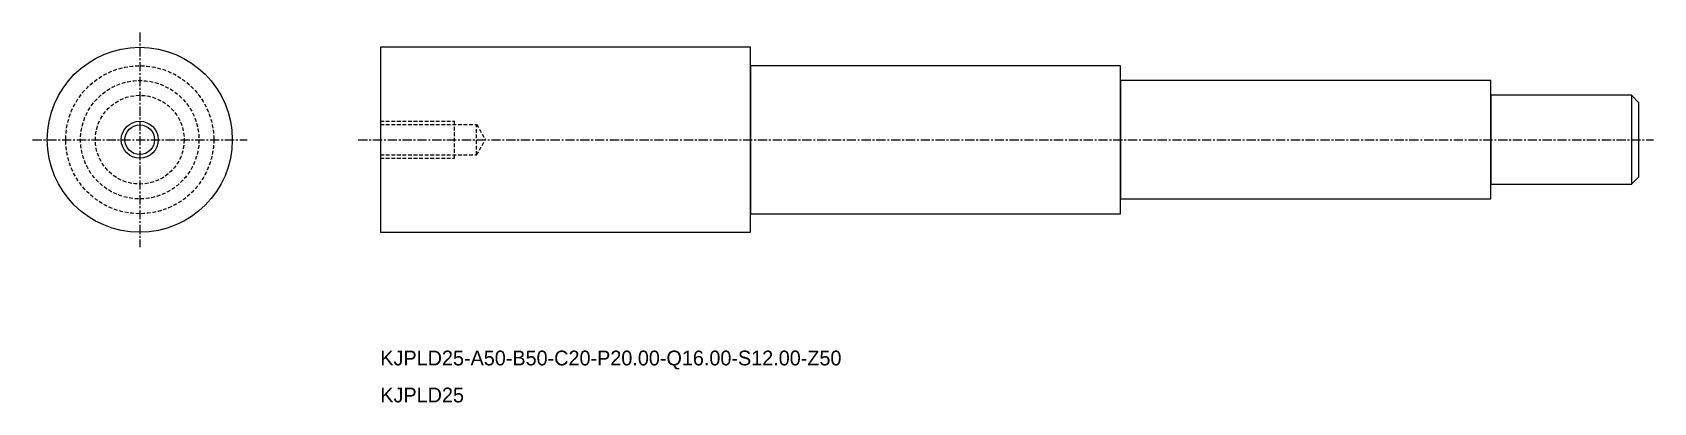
# Model space of a CAD drawing. Extents: x -2363 to -2144, y -945 to -895.
import ezdxf

# ---------------------------------------------------------------- set-up
doc = ezdxf.new("R2010")
doc.units = 0
doc.linetypes.add('CENTER', pattern=[2, 1.25, -0.25, 0.25, -0.25])
doc.linetypes.add('DASHED', pattern=[0.75, 0.5, -0.25])
doc.layers.get('0').update_dxf_attribs({"linetype": 'CONTINUOUS'})
doc.layers.add('CENTER', color=1, linetype='CENTER')

msp = doc.modelspace()

# ---------------------------------------------------------------- linework, layer by layer
at = {"color": 7, "linetype": 'CONTINUOUS'}
msp.add_line((-2147.43, -903.26), (-2147.43, -915.26), dxfattribs=at)
at = {"color": 3, "linetype": 'DASHED'}
for p, q in [((-2316.43, -906.76), (-2306.43, -906.76)), ((-2316.43, -907.19), (-2303.43, -907.19)), ((-2306.43, -911.76), (-2306.43, -906.76)), ((-2303.43, -911.32), (-2303.43, -907.19)), ((-2303.43, -907.19), (-2302.24, -909.26)), ((-2303.43, -911.32), (-2302.24, -909.26)), ((-2316.43, -911.32), (-2303.43, -911.32)), ((-2316.43, -911.76), (-2306.43, -911.76))]:
    msp.add_line(p, q, dxfattribs=at)
at = {"color": 7, "linetype": 'CONTINUOUS'}
for points in [[(-2316.43, -921.76), (-2266.43, -921.76), (-2266.43, -896.76), (-2316.43, -896.76)], [(-2266.43, -919.26), (-2216.43, -919.26), (-2216.43, -899.26), (-2266.43, -899.26)], [(-2216.43, -917.26), (-2166.43, -917.26), (-2166.43, -901.26), (-2216.43, -901.26)], [(-2166.43, -915.26), (-2147.43, -915.26), (-2146.43, -914.26), (-2146.43, -904.26), (-2147.43, -903.26), (-2166.43, -903.26)]]:
    msp.add_lwpolyline(points, close=True, dxfattribs=at)
for radius in [12.5, 2]:
    msp.add_circle((-2348.93, -909.26), radius, dxfattribs=at)
at = {"color": 3, "linetype": 'DASHED'}
for radius in [10, 8, 6]:
    msp.add_circle((-2348.93, -909.26), radius, dxfattribs=at)
at = {"color": 3, "linetype": 'CONTINUOUS'}
msp.add_circle((-2348.93, -909.26), 2.5, dxfattribs=at)
at = {"layer": 'CENTER', "color": 1, "linetype": 'CENTER'}
for p, q in [((-2348.93, -894.76), (-2348.93, -923.76)), ((-2363.43, -909.26), (-2334.43, -909.26))]:
    msp.add_line(p, q, dxfattribs=at)
at = {"layer": 'CENTER'}
msp.add_line((-2319.43, -909.26), (-2144.43, -909.26), dxfattribs=at)

# ---------------------------------------------------------------- texts
at = {"color": 7, "linetype": 'CONTINUOUS'}
for s, p in [('KJPLD25-A50-B50-C20-P20.00-Q16.00-S12.00-Z50', (-2316.43, -939.76)), ('KJPLD25', (-2316.43, -944.76))]:
    msp.add_text(s, height=2, dxfattribs=at).set_placement(p)

doc.saveas('drawing.dxf')
